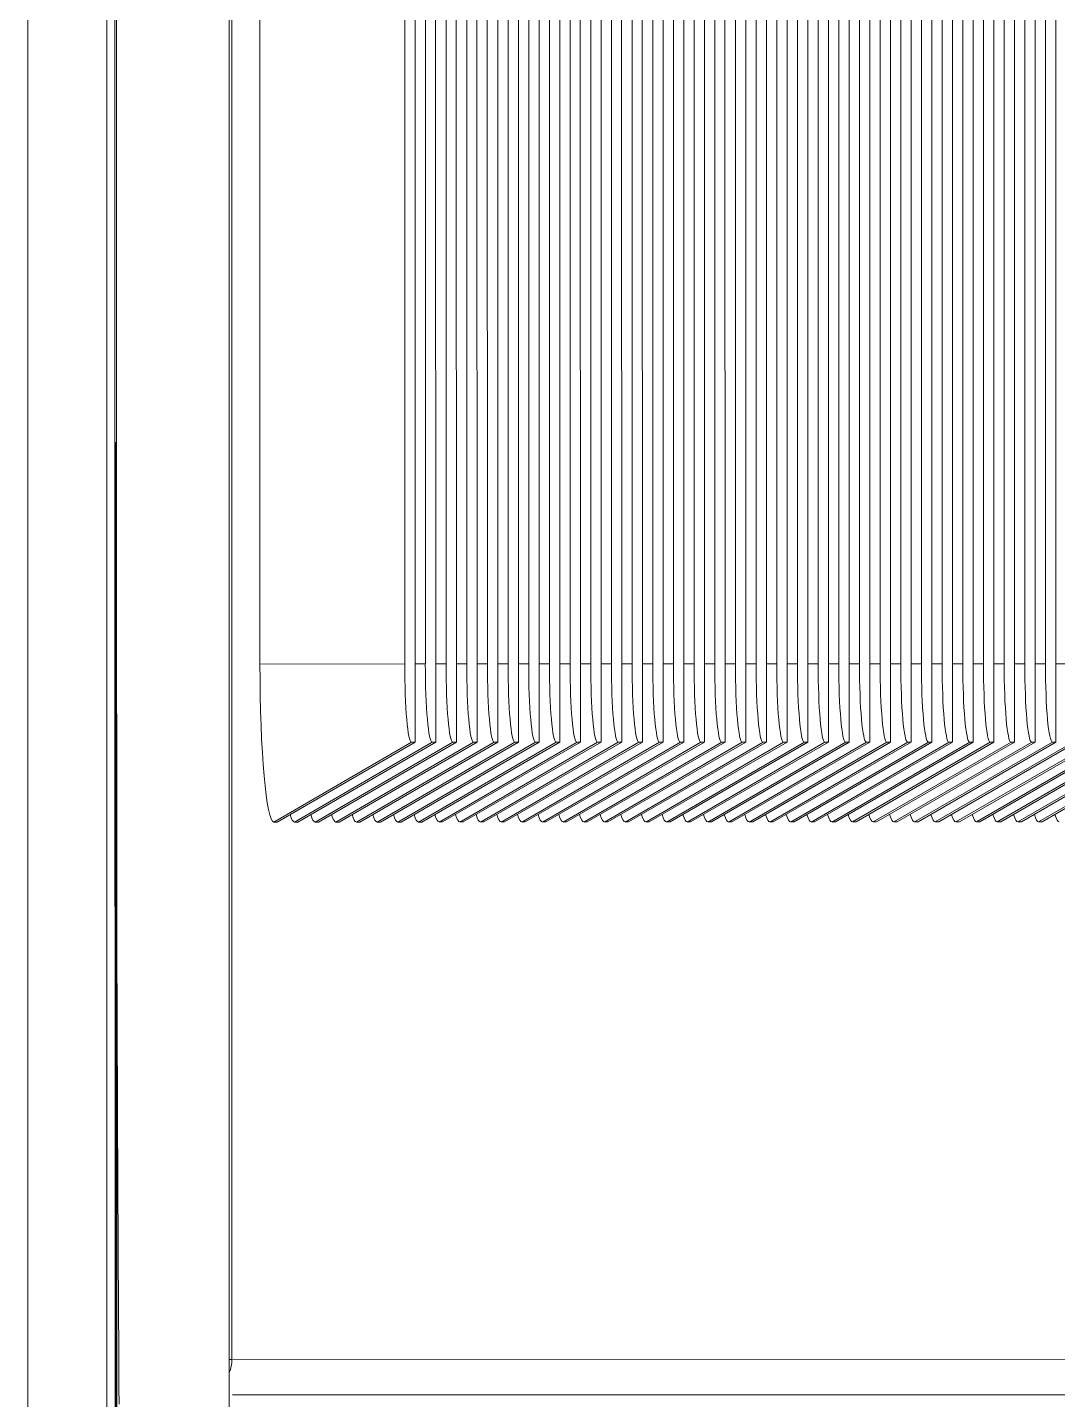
# Model space of a CAD drawing. Header units: millimetres. Extents: x -159872 to 386485, y -250577 to 158966.
# Drawn here: x 371085.5 to 371137.6, y 2952.4 to 3021.8 of the extents above; entities that cross this region are included whole.
import ezdxf

# ---------------------------------------------------------------- set-up
doc = ezdxf.new("R2010")
doc.units = ezdxf.units.MM
doc.layers.add('LDS-equipment-kitchen equipment', color=3, linetype='Continuous', lineweight=13)

# ---------------------------------------------------------------- blocks, each defined once
blk = doc.blocks.new('Group-335')
at = {"layer": 'LDS-equipment-kitchen equipment', "lineweight": 5}
for p, q in [((310422.211, 39403.683), (310422.183, 39704.559)), ((310422.211, 39403.683), (310422.183, 39704.559)), ((310416.519, 39406.523), (310416.492, 39701.719)), ((310416.519, 39406.523), (310416.492, 39701.719)), ((310412, 39701.463), (310412.027, 39406.775)), ((310412, 39701.463), (310412.027, 39406.775)), ((310416.016, 39406.775), (310415.989, 39701.463)), ((310416.016, 39406.775), (310415.989, 39701.463)), ((310422.341, 39411.919), (310422.315, 39696.32)), ((310422.341, 39411.919), (310422.315, 39696.32)), ((310431.604, 39540.08), (310431.613, 39443.161)), ((310431.604, 39540.08), (310431.613, 39443.161)), ((310432.647, 39540.08), (310432.656, 39443.161)), ((310432.647, 39540.08), (310432.656, 39443.161)), ((310433.691, 39540.08), (310433.7, 39443.161)), ((310433.691, 39540.08), (310433.7, 39443.161)), ((310434.739, 39540.08), (310434.748, 39443.161)), ((310434.739, 39540.08), (310434.748, 39443.161)), ((310435.786, 39540.08), (310435.795, 39443.161)), ((310435.786, 39540.08), (310435.795, 39443.161)), ((310436.833, 39540.081), (310436.842, 39443.161)), ((310436.833, 39540.081), (310436.842, 39443.161)), ((310437.877, 39540.081), (310437.886, 39443.161)), ((310437.877, 39540.081), (310437.886, 39443.161)), ((310438.924, 39540.081), (310438.933, 39443.161)), ((310438.924, 39540.081), (310438.933, 39443.161)), ((310439.968, 39540.081), (310439.977, 39443.161)), ((310439.968, 39540.081), (310439.977, 39443.161)), ((310441.016, 39540.081), (310441.025, 39443.162)), ((310441.016, 39540.081), (310441.025, 39443.162)), ((310442.059, 39540.081), (310442.068, 39443.162)), ((310442.059, 39540.081), (310442.068, 39443.162)), ((310443.103, 39540.081), (310443.112, 39443.162)), ((310443.103, 39540.081), (310443.112, 39443.162)), ((310444.154, 39540.081), (310444.163, 39443.162)), ((310444.154, 39540.081), (310444.163, 39443.162)), ((310445.198, 39540.081), (310445.207, 39443.162)), ((310445.198, 39540.081), (310445.207, 39443.162)), ((310446.245, 39540.081), (310446.254, 39443.162)), ((310446.245, 39540.081), (310446.254, 39443.162)), ((310447.286, 39540.081), (310447.294, 39443.162)), ((310447.286, 39540.081), (310447.294, 39443.162)), ((310448.337, 39540.082), (310448.345, 39443.162)), ((310448.337, 39540.082), (310448.345, 39443.162)), ((310449.38, 39540.082), (310449.389, 39443.162)), ((310449.38, 39540.082), (310449.389, 39443.162)), ((310450.428, 39540.082), (310450.437, 39443.162)), ((310450.428, 39540.082), (310450.437, 39443.162)), ((310451.475, 39540.082), (310451.484, 39443.162)), ((310451.475, 39540.082), (310451.484, 39443.162)), ((310452.519, 39540.082), (310452.528, 39443.163)), ((310452.519, 39540.082), (310452.528, 39443.163)), ((310453.563, 39540.082), (310453.572, 39443.163)), ((310453.563, 39540.082), (310453.572, 39443.163)), ((310454.61, 39540.082), (310454.619, 39443.163)), ((310454.61, 39540.082), (310454.619, 39443.163)), ((310455.657, 39540.082), (310455.666, 39443.163)), ((310455.657, 39540.082), (310455.666, 39443.163)), ((310456.705, 39540.082), (310456.714, 39443.163)), ((310456.705, 39540.082), (310456.714, 39443.163)), ((310457.749, 39540.082), (310457.758, 39443.163)), ((310457.749, 39540.082), (310457.758, 39443.163)), ((310458.796, 39540.083), (310458.805, 39443.163)), ((310458.796, 39540.083), (310458.805, 39443.163)), ((310459.84, 39540.083), (310459.849, 39443.163)), ((310459.84, 39540.083), (310459.849, 39443.163)), ((310460.887, 39540.083), (310460.896, 39443.163)), ((310460.887, 39540.083), (310460.896, 39443.163)), ((310461.928, 39540.083), (310461.936, 39443.163)), ((310461.928, 39540.083), (310461.936, 39443.163)), ((310462.975, 39540.083), (310462.984, 39443.164)), ((310462.975, 39540.083), (310462.984, 39443.164)), ((310464.026, 39540.083), (310464.035, 39443.164)), ((310464.026, 39540.083), (310464.035, 39443.164)), ((310423.764, 39447.121), (310423.756, 39536.121)), ((310423.764, 39447.121), (310423.756, 39536.121)), ((310431.089, 39447.122), (310431.08, 39536.121)), ((310431.089, 39447.122), (310431.08, 39536.121)), ((310432.136, 39447.122), (310432.128, 39536.121)), ((310432.136, 39447.122), (310432.128, 39536.121)), ((310433.183, 39447.122), (310433.175, 39536.122)), ((310433.183, 39447.122), (310433.175, 39536.122)), ((310434.23, 39447.122), (310434.222, 39536.122)), ((310434.23, 39447.122), (310434.222, 39536.122)), ((310435.271, 39447.122), (310435.262, 39536.122)), ((310435.271, 39447.122), (310435.262, 39536.122)), ((310436.322, 39447.122), (310436.313, 39536.122)), ((310436.322, 39447.122), (310436.313, 39536.122)), ((310437.366, 39447.123), (310437.357, 39536.122)), ((310437.366, 39447.123), (310437.357, 39536.122)), ((310438.413, 39447.123), (310438.405, 39536.122)), ((310438.413, 39447.123), (310438.405, 39536.122)), ((310439.46, 39447.123), (310439.452, 39536.122)), ((310439.46, 39447.123), (310439.452, 39536.122)), ((310440.504, 39447.123), (310440.496, 39536.122)), ((310440.504, 39447.123), (310440.496, 39536.122)), ((310441.548, 39447.123), (310441.54, 39536.122)), ((310441.548, 39447.123), (310441.54, 39536.122)), ((310442.595, 39447.123), (310442.587, 39536.122)), ((310442.595, 39447.123), (310442.587, 39536.122)), ((310443.643, 39447.123), (310443.634, 39536.122)), ((310443.643, 39447.123), (310443.634, 39536.122)), ((310444.683, 39447.123), (310444.675, 39536.123)), ((310444.683, 39447.123), (310444.675, 39536.123)), ((310445.734, 39447.123), (310445.726, 39536.123)), ((310445.734, 39447.123), (310445.726, 39536.123)), ((310446.781, 39447.123), (310446.773, 39536.123)), ((310446.781, 39447.123), (310446.773, 39536.123)), ((310447.825, 39447.123), (310447.817, 39536.123)), ((310447.825, 39447.123), (310447.817, 39536.123)), ((310448.872, 39447.124), (310448.864, 39536.123)), ((310448.872, 39447.124), (310448.864, 39536.123)), ((310449.913, 39447.124), (310449.904, 39536.123)), ((310449.913, 39447.124), (310449.904, 39536.123)), ((310450.96, 39447.124), (310450.952, 39536.123)), ((310450.96, 39447.124), (310450.952, 39536.123)), ((310452.011, 39447.124), (310452.002, 39536.123)), ((310452.011, 39447.124), (310452.002, 39536.123)), ((310453.054, 39447.124), (310453.046, 39536.123)), ((310453.054, 39447.124), (310453.046, 39536.123)), ((310454.102, 39447.124), (310454.094, 39536.123)), ((310454.102, 39447.124), (310454.094, 39536.123)), ((310455.146, 39447.124), (310455.138, 39536.124)), ((310455.146, 39447.124), (310455.138, 39536.124)), ((310456.19, 39447.124), (310456.181, 39536.124)), ((310456.19, 39447.124), (310456.181, 39536.124)), ((310457.237, 39447.124), (310457.229, 39536.124)), ((310457.237, 39447.124), (310457.229, 39536.124)), ((310458.284, 39447.124), (310458.276, 39536.124)), ((310458.284, 39447.124), (310458.276, 39536.124)), ((310459.331, 39447.125), (310459.323, 39536.124)), ((310459.331, 39447.125), (310459.323, 39536.124)), ((310460.375, 39447.125), (310460.367, 39536.124)), ((310460.375, 39447.125), (310460.367, 39536.124)), ((310461.423, 39447.125), (310461.415, 39536.124)), ((310461.423, 39447.125), (310461.415, 39536.124)), ((310462.467, 39447.125), (310462.458, 39536.124)), ((310462.467, 39447.125), (310462.458, 39536.124)), ((310463.514, 39447.125), (310463.506, 39536.124)), ((310463.514, 39447.125), (310463.506, 39536.124)), ((310431.089, 39447.122), (310423.765, 39447.121)), ((310431.089, 39447.122), (310423.765, 39447.121)), ((310432.136, 39447.122), (310431.614, 39447.122)), ((310432.136, 39447.122), (310431.614, 39447.122)), ((310433.183, 39447.122), (310432.657, 39447.122)), ((310433.183, 39447.122), (310432.657, 39447.122)), ((310434.23, 39447.122), (310433.705, 39447.122)), ((310434.23, 39447.122), (310433.705, 39447.122)), ((310435.271, 39447.122), (310434.749, 39447.122)), ((310435.271, 39447.122), (310434.749, 39447.122)), ((310436.322, 39447.122), (310435.796, 39447.122)), ((310436.322, 39447.122), (310435.796, 39447.122)), ((310437.366, 39447.123), (310436.843, 39447.122)), ((310437.366, 39447.123), (310436.843, 39447.122)), ((310438.413, 39447.123), (310437.887, 39447.123)), ((310438.413, 39447.123), (310437.887, 39447.123)), ((310439.46, 39447.123), (310438.934, 39447.123)), ((310439.46, 39447.123), (310438.934, 39447.123)), ((310440.504, 39447.123), (310439.978, 39447.123)), ((310440.504, 39447.123), (310439.978, 39447.123)), ((310441.548, 39447.123), (310441.026, 39447.123)), ((310441.548, 39447.123), (310441.026, 39447.123)), ((310442.595, 39447.123), (310442.069, 39447.123)), ((310442.595, 39447.123), (310442.069, 39447.123)), ((310443.643, 39447.123), (310443.117, 39447.123)), ((310443.643, 39447.123), (310443.117, 39447.123)), ((310444.683, 39447.123), (310444.164, 39447.123)), ((310444.683, 39447.123), (310444.164, 39447.123)), ((310445.734, 39447.123), (310445.208, 39447.123)), ((310445.734, 39447.123), (310445.208, 39447.123)), ((310446.781, 39447.123), (310446.255, 39447.123)), ((310446.781, 39447.123), (310446.255, 39447.123)), ((310447.825, 39447.123), (310447.299, 39447.123)), ((310447.825, 39447.123), (310447.299, 39447.123)), ((310448.872, 39447.124), (310448.346, 39447.124)), ((310448.872, 39447.124), (310448.346, 39447.124)), ((310449.913, 39447.124), (310449.394, 39447.124)), ((310449.913, 39447.124), (310449.394, 39447.124)), ((310450.96, 39447.124), (310450.438, 39447.124)), ((310450.96, 39447.124), (310450.438, 39447.124)), ((310452.011, 39447.124), (310451.485, 39447.124)), ((310452.011, 39447.124), (310451.485, 39447.124)), ((310453.054, 39447.124), (310452.529, 39447.124)), ((310453.054, 39447.124), (310452.529, 39447.124)), ((310454.102, 39447.124), (310453.576, 39447.124)), ((310454.102, 39447.124), (310453.576, 39447.124)), ((310455.146, 39447.124), (310454.62, 39447.124)), ((310455.146, 39447.124), (310454.62, 39447.124)), ((310456.19, 39447.124), (310455.667, 39447.124)), ((310456.19, 39447.124), (310455.667, 39447.124)), ((310457.237, 39447.124), (310456.715, 39447.124)), ((310457.237, 39447.124), (310456.715, 39447.124)), ((310458.284, 39447.124), (310457.759, 39447.124)), ((310458.284, 39447.124), (310457.759, 39447.124)), ((310459.331, 39447.125), (310458.806, 39447.124)), ((310459.331, 39447.125), (310458.806, 39447.124)), ((310460.375, 39447.125), (310459.849, 39447.125)), ((310460.375, 39447.125), (310459.849, 39447.125)), ((310461.423, 39447.125), (310460.897, 39447.125)), ((310461.423, 39447.125), (310460.897, 39447.125)), ((310462.467, 39447.125), (310461.941, 39447.125)), ((310462.467, 39447.125), (310461.941, 39447.125)), ((310463.514, 39447.125), (310462.988, 39447.125)), ((310463.514, 39447.125), (310462.988, 39447.125)), ((310464.558, 39447.125), (310464.036, 39447.125)), ((310464.558, 39447.125), (310464.036, 39447.125)), ((310431.437, 39443.163), (310424.459, 39439.12)), ((310431.437, 39443.163), (310424.459, 39439.12)), ((310424.637, 39439.122), (310431.614, 39443.165)), ((310424.637, 39439.122), (310431.614, 39443.165)), ((310432.484, 39443.164), (310425.503, 39439.12)), ((310432.484, 39443.164), (310425.503, 39439.12)), ((310425.68, 39439.122), (310432.658, 39443.165)), ((310425.68, 39439.122), (310432.658, 39443.165)), ((310433.528, 39443.164), (310426.55, 39439.12)), ((310433.528, 39443.164), (310426.55, 39439.12)), ((310426.731, 39439.122), (310433.705, 39443.165)), ((310426.731, 39439.122), (310433.705, 39443.165)), ((310434.576, 39443.164), (310427.598, 39439.12)), ((310434.576, 39443.164), (310427.598, 39439.12)), ((310427.775, 39439.122), (310434.749, 39443.166)), ((310427.775, 39439.122), (310434.749, 39443.166)), ((310435.616, 39443.164), (310428.641, 39439.12)), ((310435.616, 39443.164), (310428.641, 39439.12)), ((310428.822, 39439.122), (310435.796, 39443.166)), ((310428.822, 39439.122), (310435.796, 39443.166)), ((310436.666, 39443.164), (310429.689, 39439.12)), ((310436.666, 39443.164), (310429.689, 39439.12)), ((310429.863, 39439.122), (310436.844, 39443.166)), ((310429.863, 39439.122), (310436.844, 39443.166)), ((310437.71, 39443.164), (310430.732, 39439.12)), ((310437.71, 39443.164), (310430.732, 39439.12)), ((310430.914, 39439.122), (310437.888, 39443.166)), ((310430.914, 39439.122), (310437.888, 39443.166)), ((310431.613, 39443.163), (310431.433, 39443.163)), ((310431.613, 39443.163), (310431.433, 39443.163)), ((310438.758, 39443.164), (310431.78, 39439.12)), ((310438.758, 39443.164), (310431.78, 39439.12)), ((310431.961, 39439.122), (310438.935, 39443.166)), ((310431.961, 39439.122), (310438.935, 39443.166)), ((310432.656, 39443.164), (310432.48, 39443.164)), ((310432.656, 39443.164), (310432.48, 39443.164)), ((310439.805, 39443.164), (310432.827, 39439.121)), ((310439.805, 39443.164), (310432.827, 39439.121)), ((310433.005, 39439.123), (310439.979, 39443.166)), ((310433.005, 39439.123), (310439.979, 39443.166)), ((310433.7, 39443.164), (310433.524, 39443.164)), ((310433.7, 39443.164), (310433.524, 39443.164)), ((310440.849, 39443.164), (310433.871, 39439.121)), ((310440.849, 39443.164), (310433.871, 39439.121)), ((310434.052, 39439.123), (310441.026, 39443.166)), ((310434.052, 39439.123), (310441.026, 39443.166)), ((310434.748, 39443.164), (310434.571, 39443.164)), ((310434.748, 39443.164), (310434.571, 39443.164)), ((310441.893, 39443.164), (310434.918, 39439.121)), ((310441.893, 39443.164), (310434.918, 39439.121)), ((310435.096, 39439.123), (310442.07, 39443.166)), ((310435.096, 39439.123), (310442.07, 39443.166)), ((310435.795, 39443.164), (310435.615, 39443.164)), ((310435.795, 39443.164), (310435.615, 39443.164)), ((310442.94, 39443.164), (310435.963, 39439.121)), ((310442.94, 39443.164), (310435.963, 39439.121)), ((310436.14, 39439.123), (310443.117, 39443.166)), ((310436.14, 39439.123), (310443.117, 39443.166)), ((310436.842, 39443.164), (310436.662, 39443.164)), ((310436.842, 39443.164), (310436.662, 39443.164)), ((310443.987, 39443.165), (310437.009, 39439.121)), ((310443.987, 39443.165), (310437.009, 39439.121)), ((310437.187, 39439.123), (310444.165, 39443.166)), ((310437.187, 39439.123), (310444.165, 39443.166)), ((310437.886, 39443.164), (310437.709, 39443.164)), ((310437.886, 39443.164), (310437.709, 39443.164)), ((310445.035, 39443.165), (310438.054, 39439.121)), ((310445.035, 39443.165), (310438.054, 39439.121)), ((310438.234, 39439.123), (310445.208, 39443.167)), ((310438.234, 39439.123), (310445.208, 39443.167)), ((310438.933, 39443.164), (310438.753, 39443.164)), ((310438.933, 39443.164), (310438.753, 39443.164)), ((310446.075, 39443.165), (310439.101, 39439.121)), ((310446.075, 39443.165), (310439.101, 39439.121)), ((310439.282, 39439.123), (310446.256, 39443.167)), ((310439.282, 39439.123), (310446.256, 39443.167)), ((310439.977, 39443.164), (310439.801, 39443.164)), ((310439.977, 39443.164), (310439.801, 39443.164)), ((310447.126, 39443.165), (310440.148, 39439.121)), ((310447.126, 39443.165), (310440.148, 39439.121)), ((310440.325, 39439.123), (310447.299, 39443.167)), ((310440.325, 39439.123), (310447.299, 39443.167)), ((310441.025, 39443.164), (310440.845, 39443.164)), ((310441.025, 39443.164), (310440.845, 39443.164)), ((310448.17, 39443.165), (310441.192, 39439.121)), ((310448.17, 39443.165), (310441.192, 39439.121)), ((310441.373, 39439.123), (310448.347, 39443.167)), ((310441.373, 39439.123), (310448.347, 39443.167)), ((310442.068, 39443.164), (310441.892, 39443.164)), ((310442.068, 39443.164), (310441.892, 39443.164)), ((310449.217, 39443.165), (310442.24, 39439.121)), ((310449.217, 39443.165), (310442.24, 39439.121)), ((310442.417, 39439.123), (310449.394, 39443.167)), ((310442.417, 39439.123), (310449.394, 39443.167)), ((310443.112, 39443.164), (310442.936, 39443.164)), ((310443.112, 39443.164), (310442.936, 39443.164)), ((310450.261, 39443.165), (310443.283, 39439.122)), ((310450.261, 39443.165), (310443.283, 39439.122)), ((310443.464, 39439.124), (310450.438, 39443.167)), ((310443.464, 39439.124), (310450.438, 39443.167)), ((310444.163, 39443.165), (310443.983, 39443.165)), ((310444.163, 39443.165), (310443.983, 39443.165)), ((310451.308, 39443.165), (310444.331, 39439.122)), ((310451.308, 39443.165), (310444.331, 39439.122)), ((310444.511, 39439.124), (310451.485, 39443.167)), ((310444.511, 39439.124), (310451.485, 39443.167)), ((310445.207, 39443.165), (310445.03, 39443.165)), ((310445.207, 39443.165), (310445.03, 39443.165)), ((310452.352, 39443.165), (310445.378, 39439.122)), ((310452.352, 39443.165), (310445.378, 39439.122)), ((310445.552, 39439.124), (310452.529, 39443.167)), ((310445.552, 39439.124), (310452.529, 39443.167)), ((310446.254, 39443.165), (310446.074, 39443.165)), ((310446.254, 39443.165), (310446.074, 39443.165)), ((310453.399, 39443.165), (310446.422, 39439.122)), ((310453.399, 39443.165), (310446.422, 39439.122)), ((310446.602, 39439.124), (310453.576, 39443.167)), ((310446.602, 39439.124), (310453.576, 39443.167)), ((310447.294, 39443.165), (310447.122, 39443.165)), ((310447.294, 39443.165), (310447.122, 39443.165)), ((310454.447, 39443.166), (310447.469, 39439.122)), ((310454.447, 39443.166), (310447.469, 39439.122)), ((310447.646, 39439.124), (310454.62, 39443.167)), ((310447.646, 39439.124), (310454.62, 39443.167)), ((310448.345, 39443.165), (310448.165, 39443.165)), ((310448.345, 39443.165), (310448.165, 39443.165)), ((310455.487, 39443.166), (310448.513, 39439.122)), ((310455.487, 39443.166), (310448.513, 39439.122)), ((310448.694, 39439.124), (310455.668, 39443.167)), ((310448.694, 39439.124), (310455.668, 39443.167)), ((310449.389, 39443.165), (310449.213, 39443.165)), ((310449.389, 39443.165), (310449.213, 39443.165)), ((310456.538, 39443.166), (310449.56, 39439.122)), ((310456.538, 39443.166), (310449.56, 39439.122)), ((310449.738, 39439.124), (310456.715, 39443.168)), ((310449.738, 39439.124), (310456.715, 39443.168)), ((310450.437, 39443.165), (310450.257, 39443.165)), ((310450.437, 39443.165), (310450.257, 39443.165)), ((310457.585, 39443.166), (310450.604, 39439.122)), ((310457.585, 39443.166), (310450.604, 39439.122)), ((310450.785, 39439.124), (310457.759, 39443.168)), ((310450.785, 39439.124), (310457.759, 39443.168)), ((310451.484, 39443.165), (310451.304, 39443.165)), ((310451.484, 39443.165), (310451.304, 39443.165)), ((310458.629, 39443.166), (310451.651, 39439.122)), ((310458.629, 39443.166), (310451.651, 39439.122)), ((310451.829, 39439.124), (310458.806, 39443.168)), ((310451.829, 39439.124), (310458.806, 39443.168)), ((310452.528, 39443.165), (310452.351, 39443.165)), ((310452.528, 39443.165), (310452.351, 39443.165)), ((310459.676, 39443.166), (310452.699, 39439.122)), ((310459.676, 39443.166), (310452.699, 39439.122)), ((310452.876, 39439.124), (310459.85, 39443.168)), ((310452.876, 39439.124), (310459.85, 39443.168)), ((310453.572, 39443.165), (310453.395, 39443.165)), ((310453.572, 39443.165), (310453.395, 39443.165)), ((310460.717, 39443.166), (310453.743, 39439.123)), ((310460.717, 39443.166), (310453.743, 39439.123)), ((310453.923, 39439.124), (310460.897, 39443.168)), ((310453.923, 39439.124), (310460.897, 39443.168)), ((310454.619, 39443.166), (310454.442, 39443.166)), ((310454.619, 39443.166), (310454.442, 39443.166)), ((310461.764, 39443.166), (310454.79, 39439.123)), ((310461.764, 39443.166), (310454.79, 39439.123)), ((310454.967, 39439.125), (310461.941, 39443.168)), ((310454.967, 39439.125), (310461.941, 39443.168)), ((310455.666, 39443.166), (310455.486, 39443.166)), ((310455.666, 39443.166), (310455.486, 39443.166)), ((310462.812, 39443.166), (310455.834, 39439.123)), ((310462.812, 39443.166), (310455.834, 39439.123)), ((310456.011, 39439.125), (310462.989, 39443.168)), ((310456.011, 39439.125), (310462.989, 39443.168)), ((310456.714, 39443.166), (310456.534, 39443.166)), ((310456.714, 39443.166), (310456.534, 39443.166)), ((310463.859, 39443.166), (310456.881, 39439.123)), ((310463.859, 39443.166), (310456.881, 39439.123)), ((310457.062, 39439.125), (310464.036, 39443.168)), ((310457.062, 39439.125), (310464.036, 39443.168)), ((310457.758, 39443.166), (310457.581, 39443.166)), ((310457.758, 39443.166), (310457.581, 39443.166)), ((310464.906, 39443.167), (310457.928, 39439.123)), ((310464.906, 39443.167), (310457.928, 39439.123)), ((310458.106, 39439.125), (310465.08, 39443.168)), ((310458.106, 39439.125), (310465.08, 39443.168)), ((310458.805, 39443.166), (310458.625, 39443.166)), ((310458.805, 39443.166), (310458.625, 39443.166)), ((310465.95, 39443.167), (310458.972, 39439.123)), ((310465.95, 39443.167), (310458.972, 39439.123)), ((310459.153, 39439.125), (310466.127, 39443.168)), ((310459.153, 39439.125), (310466.127, 39443.168)), ((310459.849, 39443.166), (310459.676, 39443.166)), ((310459.849, 39443.166), (310459.676, 39443.166)), ((310466.994, 39443.167), (310460.02, 39439.123)), ((310466.994, 39443.167), (310460.02, 39439.123)), ((310460.194, 39439.125), (310467.171, 39443.169)), ((310460.194, 39439.125), (310467.171, 39443.169)), ((310460.896, 39443.166), (310460.716, 39443.166)), ((310460.896, 39443.166), (310460.716, 39443.166)), ((310468.041, 39443.167), (310461.064, 39439.123)), ((310468.041, 39443.167), (310461.064, 39439.123)), ((310461.244, 39439.125), (310468.218, 39443.169)), ((310461.244, 39439.125), (310468.218, 39443.169)), ((310461.936, 39443.166), (310461.764, 39443.166)), ((310461.936, 39443.166), (310461.764, 39443.166)), ((310469.089, 39443.167), (310462.111, 39439.123)), ((310469.089, 39443.167), (310462.111, 39439.123)), ((310462.288, 39439.125), (310469.266, 39443.169)), ((310462.288, 39439.125), (310469.266, 39443.169)), ((310462.984, 39443.166), (310462.807, 39443.166)), ((310462.984, 39443.166), (310462.807, 39443.166)), ((310470.136, 39443.167), (310463.154, 39439.123)), ((310470.136, 39443.167), (310463.154, 39439.123)), ((310463.336, 39439.125), (310470.31, 39443.169)), ((310463.336, 39439.125), (310470.31, 39443.169)), ((310464.035, 39443.166), (310463.855, 39443.166)), ((310464.035, 39443.166), (310463.855, 39443.166)), ((310424.637, 39439.122), (310424.46, 39439.122)), ((310424.637, 39439.122), (310424.46, 39439.122)), ((310425.68, 39439.122), (310425.504, 39439.122)), ((310425.68, 39439.122), (310425.504, 39439.122)), ((310426.731, 39439.122), (310426.551, 39439.122)), ((310426.731, 39439.122), (310426.551, 39439.122)), ((310427.775, 39439.122), (310427.602, 39439.122)), ((310427.775, 39439.122), (310427.602, 39439.122)), ((310428.822, 39439.122), (310428.642, 39439.122)), ((310428.822, 39439.122), (310428.642, 39439.122)), ((310429.863, 39439.122), (310429.69, 39439.122)), ((310429.863, 39439.122), (310429.69, 39439.122)), ((310430.914, 39439.122), (310430.734, 39439.122)), ((310430.914, 39439.122), (310430.734, 39439.122)), ((310431.961, 39439.122), (310431.781, 39439.122)), ((310431.961, 39439.122), (310431.781, 39439.122)), ((310433.005, 39439.123), (310432.828, 39439.123)), ((310433.005, 39439.123), (310432.828, 39439.123)), ((310434.052, 39439.123), (310433.872, 39439.123)), ((310434.052, 39439.123), (310433.872, 39439.123)), ((310435.096, 39439.123), (310434.919, 39439.123)), ((310435.096, 39439.123), (310434.919, 39439.123)), ((310436.14, 39439.123), (310435.963, 39439.123)), ((310436.14, 39439.123), (310435.963, 39439.123)), ((310437.187, 39439.123), (310437.011, 39439.123)), ((310437.187, 39439.123), (310437.011, 39439.123)), ((310438.234, 39439.123), (310438.054, 39439.123)), ((310438.234, 39439.123), (310438.054, 39439.123)), ((310439.282, 39439.123), (310439.102, 39439.123)), ((310439.282, 39439.123), (310439.102, 39439.123)), ((310440.325, 39439.123), (310440.149, 39439.123)), ((310440.325, 39439.123), (310440.149, 39439.123)), ((310441.373, 39439.123), (310441.193, 39439.123)), ((310441.373, 39439.123), (310441.193, 39439.123)), ((310442.417, 39439.123), (310442.244, 39439.123)), ((310442.417, 39439.123), (310442.244, 39439.123)), ((310443.464, 39439.124), (310443.284, 39439.123)), ((310443.464, 39439.124), (310443.284, 39439.123)), ((310444.511, 39439.124), (310444.331, 39439.124)), ((310444.511, 39439.124), (310444.331, 39439.124)), ((310445.552, 39439.124), (310445.379, 39439.124)), ((310445.552, 39439.124), (310445.379, 39439.124)), ((310446.602, 39439.124), (310446.422, 39439.124)), ((310446.602, 39439.124), (310446.422, 39439.124)), ((310447.646, 39439.124), (310447.47, 39439.124)), ((310447.646, 39439.124), (310447.47, 39439.124)), ((310448.694, 39439.124), (310448.514, 39439.124)), ((310448.694, 39439.124), (310448.514, 39439.124)), ((310449.738, 39439.124), (310449.561, 39439.124)), ((310449.738, 39439.124), (310449.561, 39439.124)), ((310450.785, 39439.124), (310450.605, 39439.124)), ((310450.785, 39439.124), (310450.605, 39439.124)), ((310451.829, 39439.124), (310451.652, 39439.124)), ((310451.829, 39439.124), (310451.652, 39439.124)), ((310452.876, 39439.124), (310452.7, 39439.124)), ((310452.876, 39439.124), (310452.7, 39439.124)), ((310453.923, 39439.124), (310453.743, 39439.124)), ((310453.923, 39439.124), (310453.743, 39439.124)), ((310454.967, 39439.125), (310454.791, 39439.125)), ((310454.967, 39439.125), (310454.791, 39439.125)), ((310456.011, 39439.125), (310455.834, 39439.125)), ((310456.011, 39439.125), (310455.834, 39439.125)), ((310457.062, 39439.125), (310456.882, 39439.125)), ((310457.062, 39439.125), (310456.882, 39439.125)), ((310458.106, 39439.125), (310457.929, 39439.125)), ((310458.106, 39439.125), (310457.929, 39439.125)), ((310459.153, 39439.125), (310458.973, 39439.125)), ((310459.153, 39439.125), (310458.973, 39439.125)), ((310460.194, 39439.125), (310460.021, 39439.125)), ((310460.194, 39439.125), (310460.021, 39439.125)), ((310461.244, 39439.125), (310461.064, 39439.125)), ((310461.244, 39439.125), (310461.064, 39439.125)), ((310462.288, 39439.125), (310462.111, 39439.125)), ((310462.288, 39439.125), (310462.111, 39439.125)), ((310463.336, 39439.125), (310463.156, 39439.125)), ((310463.336, 39439.125), (310463.156, 39439.125)), ((310422.341, 39411.919), (310422.21, 39411.919)), ((310422.341, 39411.919), (310422.21, 39411.919)), ((310488.222, 39411.925), (310422.397, 39411.919)), ((310488.222, 39411.925), (310422.397, 39411.919)), ((310422.369, 39410.121), (310486.427, 39410.126)), ((310422.369, 39410.121), (310486.427, 39410.126))]:
    blk.add_line(p, q, dxfattribs=at)
at = {"layer": 'LDS-equipment-kitchen equipment', "lineweight": 5, "transparency": 33554687}
for points in [[(310416.448, 39355.304), (310416.418, 39492.606), (310416.402, 39504.911), (310416.391, 39517.212)], [(310416.448, 39355.304), (310416.418, 39492.606), (310416.402, 39504.911), (310416.391, 39517.212)], [(310416.448, 39355.304), (310416.459, 39347.984), (310416.467, 39340.664), (310416.463, 39458.344)], [(310416.448, 39355.304), (310416.459, 39347.984), (310416.467, 39340.664), (310416.463, 39458.344)], [(310416.51, 39436.406), (310416.481, 39443.716), (310416.466, 39451.029), (310416.458, 39458.346)], [(310416.51, 39436.406), (310416.481, 39443.716), (310416.466, 39451.029), (310416.458, 39458.346)], [(310424.464, 39439.122), (310424.08, 39439.122), (310423.765, 39442.702), (310423.765, 39447.123)], [(310424.464, 39439.122), (310424.08, 39439.122), (310423.765, 39442.702), (310423.765, 39447.123)], [(310431.437, 39443.163), (310431.243, 39443.163), (310431.087, 39444.934), (310431.087, 39447.122)], [(310431.437, 39443.163), (310431.243, 39443.163), (310431.087, 39444.934), (310431.087, 39447.122)], [(310432.484, 39443.164), (310432.286, 39443.163), (310432.131, 39444.934), (310432.131, 39447.122)], [(310432.484, 39443.164), (310432.286, 39443.163), (310432.131, 39444.934), (310432.131, 39447.122)], [(310433.528, 39443.164), (310433.334, 39443.164), (310433.178, 39444.934), (310433.178, 39447.122)], [(310433.528, 39443.164), (310433.334, 39443.164), (310433.178, 39444.934), (310433.178, 39447.122)], [(310434.576, 39443.164), (310434.378, 39443.164), (310434.226, 39444.935), (310434.226, 39447.122)], [(310434.576, 39443.164), (310434.378, 39443.164), (310434.226, 39444.935), (310434.226, 39447.122)], [(310435.616, 39443.164), (310435.425, 39443.164), (310435.27, 39444.935), (310435.27, 39447.122)], [(310435.616, 39443.164), (310435.425, 39443.164), (310435.27, 39444.935), (310435.27, 39447.122)], [(310436.666, 39443.164), (310436.472, 39443.164), (310436.317, 39444.935), (310436.316, 39447.122)], [(310436.666, 39443.164), (310436.472, 39443.164), (310436.317, 39444.935), (310436.316, 39447.122)], [(310437.71, 39443.164), (310437.516, 39443.164), (310437.361, 39444.935), (310437.36, 39447.122)], [(310437.71, 39443.164), (310437.516, 39443.164), (310437.361, 39444.935), (310437.36, 39447.122)], [(310438.758, 39443.164), (310438.563, 39443.164), (310438.408, 39444.935), (310438.408, 39447.122)], [(310438.758, 39443.164), (310438.563, 39443.164), (310438.408, 39444.935), (310438.408, 39447.122)], [(310439.805, 39443.164), (310439.607, 39443.164), (310439.455, 39444.935), (310439.455, 39447.122)], [(310439.805, 39443.164), (310439.607, 39443.164), (310439.455, 39444.935), (310439.455, 39447.122)], [(310440.849, 39443.164), (310440.655, 39443.164), (310440.499, 39444.935), (310440.499, 39447.122)], [(310440.849, 39443.164), (310440.655, 39443.164), (310440.499, 39444.935), (310440.499, 39447.122)], [(310441.893, 39443.164), (310441.702, 39443.164), (310441.547, 39444.935), (310441.547, 39447.122)], [(310441.893, 39443.164), (310441.702, 39443.164), (310441.547, 39444.935), (310441.547, 39447.122)], [(310442.94, 39443.164), (310442.746, 39443.164), (310442.591, 39444.935), (310442.59, 39447.123)], [(310442.94, 39443.164), (310442.746, 39443.164), (310442.591, 39444.935), (310442.59, 39447.123)], [(310443.987, 39443.165), (310443.793, 39443.165), (310443.638, 39444.935), (310443.637, 39447.123)], [(310443.987, 39443.165), (310443.793, 39443.165), (310443.638, 39444.935), (310443.637, 39447.123)], [(310445.035, 39443.165), (310444.837, 39443.165), (310444.682, 39444.936), (310444.681, 39447.123)], [(310445.035, 39443.165), (310444.837, 39443.165), (310444.682, 39444.936), (310444.681, 39447.123)], [(310446.075, 39443.165), (310445.884, 39443.165), (310445.729, 39444.936), (310445.729, 39447.123)], [(310446.075, 39443.165), (310445.884, 39443.165), (310445.729, 39444.936), (310445.729, 39447.123)], [(310447.126, 39443.165), (310446.928, 39443.165), (310446.776, 39444.936), (310446.776, 39447.123)], [(310447.126, 39443.165), (310446.928, 39443.165), (310446.776, 39444.936), (310446.776, 39447.123)], [(310448.17, 39443.165), (310447.976, 39443.165), (310447.82, 39444.936), (310447.82, 39447.123)], [(310448.17, 39443.165), (310447.976, 39443.165), (310447.82, 39444.936), (310447.82, 39447.123)], [(310449.217, 39443.165), (310449.023, 39443.165), (310448.868, 39444.936), (310448.867, 39447.123)], [(310449.217, 39443.165), (310449.023, 39443.165), (310448.868, 39444.936), (310448.867, 39447.123)], [(310450.261, 39443.165), (310450.067, 39443.165), (310449.912, 39444.936), (310449.911, 39447.123)], [(310450.261, 39443.165), (310450.067, 39443.165), (310449.912, 39444.936), (310449.911, 39447.123)], [(310451.308, 39443.165), (310451.114, 39443.165), (310450.959, 39444.936), (310450.958, 39447.123)], [(310451.308, 39443.165), (310451.114, 39443.165), (310450.959, 39444.936), (310450.958, 39447.123)], [(310452.352, 39443.165), (310452.158, 39443.165), (310452.006, 39444.936), (310452.006, 39447.123)], [(310452.352, 39443.165), (310452.158, 39443.165), (310452.006, 39444.936), (310452.006, 39447.123)], [(310453.399, 39443.165), (310453.205, 39443.165), (310453.05, 39444.936), (310453.05, 39447.124)], [(310453.399, 39443.165), (310453.205, 39443.165), (310453.05, 39444.936), (310453.05, 39447.124)], [(310454.447, 39443.166), (310454.253, 39443.166), (310454.097, 39444.936), (310454.097, 39447.124)], [(310454.447, 39443.166), (310454.253, 39443.166), (310454.097, 39444.936), (310454.097, 39447.124)], [(310455.487, 39443.166), (310455.297, 39443.166), (310455.141, 39444.937), (310455.141, 39447.124)], [(310455.487, 39443.166), (310455.297, 39443.166), (310455.141, 39444.937), (310455.141, 39447.124)], [(310456.538, 39443.166), (310456.344, 39443.166), (310456.189, 39444.937), (310456.188, 39447.124)], [(310456.538, 39443.166), (310456.344, 39443.166), (310456.189, 39444.937), (310456.188, 39447.124)], [(310457.585, 39443.166), (310457.388, 39443.166), (310457.232, 39444.937), (310457.232, 39447.124)], [(310457.585, 39443.166), (310457.388, 39443.166), (310457.232, 39444.937), (310457.232, 39447.124)], [(310458.629, 39443.166), (310458.435, 39443.166), (310458.28, 39444.937), (310458.279, 39447.124)], [(310458.629, 39443.166), (310458.435, 39443.166), (310458.28, 39444.937), (310458.279, 39447.124)], [(310459.676, 39443.166), (310459.479, 39443.166), (310459.327, 39444.937), (310459.327, 39447.124)], [(310459.676, 39443.166), (310459.479, 39443.166), (310459.327, 39444.937), (310459.327, 39447.124)], [(310460.717, 39443.166), (310460.526, 39443.166), (310460.371, 39444.937), (310460.371, 39447.124)], [(310460.717, 39443.166), (310460.526, 39443.166), (310460.371, 39444.937), (310460.371, 39447.124)], [(310461.764, 39443.166), (310461.574, 39443.166), (310461.418, 39444.937), (310461.418, 39447.124)], [(310461.764, 39443.166), (310461.574, 39443.166), (310461.418, 39444.937), (310461.418, 39447.124)], [(310462.812, 39443.166), (310462.617, 39443.166), (310462.462, 39444.937), (310462.462, 39447.124)], [(310462.812, 39443.166), (310462.617, 39443.166), (310462.462, 39444.937), (310462.462, 39447.124)], [(310463.859, 39443.166), (310463.664, 39443.166), (310463.509, 39444.937), (310463.509, 39447.124)], [(310463.859, 39443.166), (310463.664, 39443.166), (310463.509, 39444.937), (310463.509, 39447.124)], [(310425.508, 39439.122), (310425.434, 39439.122), (310425.367, 39439.249), (310425.293, 39439.503)], [(310425.508, 39439.122), (310425.434, 39439.122), (310425.367, 39439.249), (310425.293, 39439.503)], [(310426.555, 39439.122), (310426.481, 39439.122), (310426.411, 39439.249), (310426.337, 39439.503)], [(310426.555, 39439.122), (310426.481, 39439.122), (310426.411, 39439.249), (310426.337, 39439.503)], [(310427.603, 39439.122), (310427.528, 39439.122), (310427.458, 39439.249), (310427.384, 39439.503)], [(310427.603, 39439.122), (310427.528, 39439.122), (310427.458, 39439.249), (310427.384, 39439.503)], [(310428.643, 39439.122), (310428.569, 39439.122), (310428.499, 39439.249), (310428.428, 39439.503)], [(310428.643, 39439.122), (310428.569, 39439.122), (310428.499, 39439.249), (310428.428, 39439.503)], [(310429.691, 39439.122), (310429.616, 39439.122), (310429.546, 39439.249), (310429.475, 39439.503)], [(310429.691, 39439.122), (310429.616, 39439.122), (310429.546, 39439.249), (310429.475, 39439.503)], [(310430.738, 39439.122), (310430.664, 39439.122), (310430.593, 39439.249), (310430.522, 39439.503)], [(310430.738, 39439.122), (310430.664, 39439.122), (310430.593, 39439.249), (310430.522, 39439.503)], [(310431.785, 39439.122), (310431.711, 39439.122), (310431.64, 39439.249), (310431.566, 39439.503)], [(310431.785, 39439.122), (310431.711, 39439.122), (310431.64, 39439.249), (310431.566, 39439.503)], [(310432.832, 39439.123), (310432.758, 39439.123), (310432.688, 39439.249), (310432.614, 39439.503)], [(310432.832, 39439.123), (310432.758, 39439.123), (310432.688, 39439.249), (310432.614, 39439.503)], [(310433.876, 39439.123), (310433.802, 39439.123), (310433.732, 39439.25), (310433.658, 39439.504)], [(310433.876, 39439.123), (310433.802, 39439.123), (310433.732, 39439.25), (310433.658, 39439.504)], [(310434.92, 39439.123), (310434.846, 39439.123), (310434.776, 39439.25), (310434.705, 39439.504)], [(310434.92, 39439.123), (310434.846, 39439.123), (310434.776, 39439.25), (310434.705, 39439.504)], [(310435.968, 39439.123), (310435.893, 39439.123), (310435.823, 39439.25), (310435.752, 39439.504)], [(310435.968, 39439.123), (310435.893, 39439.123), (310435.823, 39439.25), (310435.752, 39439.504)], [(310437.015, 39439.123), (310436.941, 39439.123), (310436.87, 39439.25), (310436.796, 39439.504)], [(310437.015, 39439.123), (310436.941, 39439.123), (310436.87, 39439.25), (310436.796, 39439.504)], [(310438.055, 39439.123), (310437.981, 39439.123), (310437.918, 39439.25), (310437.843, 39439.504)], [(310438.055, 39439.123), (310437.981, 39439.123), (310437.918, 39439.25), (310437.843, 39439.504)], [(310439.106, 39439.123), (310439.032, 39439.123), (310438.961, 39439.25), (310438.887, 39439.504)], [(310439.106, 39439.123), (310439.032, 39439.123), (310438.961, 39439.25), (310438.887, 39439.504)], [(310440.153, 39439.123), (310440.079, 39439.123), (310440.009, 39439.25), (310439.935, 39439.504)], [(310440.153, 39439.123), (310440.079, 39439.123), (310440.009, 39439.25), (310439.935, 39439.504)], [(310441.197, 39439.123), (310441.123, 39439.123), (310441.053, 39439.25), (310440.978, 39439.504)], [(310441.197, 39439.123), (310441.123, 39439.123), (310441.053, 39439.25), (310440.978, 39439.504)], [(310442.245, 39439.123), (310442.17, 39439.123), (310442.1, 39439.25), (310442.026, 39439.504)], [(310442.245, 39439.123), (310442.17, 39439.123), (310442.1, 39439.25), (310442.026, 39439.504)], [(310443.288, 39439.123), (310443.214, 39439.123), (310443.147, 39439.25), (310443.073, 39439.504)], [(310443.288, 39439.123), (310443.214, 39439.123), (310443.147, 39439.25), (310443.073, 39439.504)], [(310444.332, 39439.124), (310444.258, 39439.124), (310444.188, 39439.251), (310444.117, 39439.504)], [(310444.332, 39439.124), (310444.258, 39439.124), (310444.188, 39439.251), (310444.117, 39439.504)], [(310445.383, 39439.124), (310445.309, 39439.124), (310445.238, 39439.251), (310445.164, 39439.505)], [(310445.383, 39439.124), (310445.309, 39439.124), (310445.238, 39439.251), (310445.164, 39439.505)], [(310446.427, 39439.124), (310446.352, 39439.124), (310446.282, 39439.251), (310446.208, 39439.505)], [(310446.427, 39439.124), (310446.352, 39439.124), (310446.282, 39439.251), (310446.208, 39439.505)], [(310447.474, 39439.124), (310447.4, 39439.124), (310447.33, 39439.251), (310447.255, 39439.505)], [(310447.474, 39439.124), (310447.4, 39439.124), (310447.33, 39439.251), (310447.255, 39439.505)], [(310448.514, 39439.124), (310448.44, 39439.124), (310448.37, 39439.251), (310448.299, 39439.505)], [(310448.514, 39439.124), (310448.44, 39439.124), (310448.37, 39439.251), (310448.299, 39439.505)], [(310449.565, 39439.124), (310449.491, 39439.124), (310449.421, 39439.251), (310449.347, 39439.505)], [(310449.565, 39439.124), (310449.491, 39439.124), (310449.421, 39439.251), (310449.347, 39439.505)], [(310450.609, 39439.124), (310450.535, 39439.124), (310450.468, 39439.251), (310450.394, 39439.505)], [(310450.609, 39439.124), (310450.535, 39439.124), (310450.468, 39439.251), (310450.394, 39439.505)], [(310451.657, 39439.124), (310451.583, 39439.124), (310451.512, 39439.251), (310451.438, 39439.505)], [(310451.657, 39439.124), (310451.583, 39439.124), (310451.512, 39439.251), (310451.438, 39439.505)], [(310452.704, 39439.124), (310452.629, 39439.124), (310452.559, 39439.251), (310452.485, 39439.505)], [(310452.704, 39439.124), (310452.629, 39439.124), (310452.559, 39439.251), (310452.485, 39439.505)], [(310453.748, 39439.124), (310453.673, 39439.124), (310453.603, 39439.251), (310453.529, 39439.505)], [(310453.748, 39439.124), (310453.673, 39439.124), (310453.603, 39439.251), (310453.529, 39439.505)], [(310454.791, 39439.125), (310454.717, 39439.125), (310454.647, 39439.251), (310454.576, 39439.505)], [(310454.791, 39439.125), (310454.717, 39439.125), (310454.647, 39439.251), (310454.576, 39439.505)], [(310455.839, 39439.125), (310455.765, 39439.125), (310455.694, 39439.252), (310455.624, 39439.506)], [(310455.839, 39439.125), (310455.765, 39439.125), (310455.694, 39439.252), (310455.624, 39439.506)], [(310456.886, 39439.125), (310456.812, 39439.125), (310456.742, 39439.252), (310456.668, 39439.506)], [(310456.886, 39439.125), (310456.812, 39439.125), (310456.742, 39439.252), (310456.668, 39439.506)], [(310457.934, 39439.125), (310457.86, 39439.125), (310457.789, 39439.252), (310457.715, 39439.506)], [(310457.934, 39439.125), (310457.86, 39439.125), (310457.789, 39439.252), (310457.715, 39439.506)], [(310458.974, 39439.125), (310458.9, 39439.125), (310458.829, 39439.252), (310458.759, 39439.506)], [(310458.974, 39439.125), (310458.9, 39439.125), (310458.829, 39439.252), (310458.759, 39439.506)], [(310460.025, 39439.125), (310459.95, 39439.125), (310459.88, 39439.252), (310459.806, 39439.506)], [(310460.025, 39439.125), (310459.95, 39439.125), (310459.88, 39439.252), (310459.806, 39439.506)], [(310461.068, 39439.125), (310460.994, 39439.125), (310460.924, 39439.252), (310460.85, 39439.506)], [(310461.068, 39439.125), (310460.994, 39439.125), (310460.924, 39439.252), (310460.85, 39439.506)], [(310462.116, 39439.125), (310462.042, 39439.125), (310461.971, 39439.252), (310461.897, 39439.506)], [(310462.116, 39439.125), (310462.042, 39439.125), (310461.971, 39439.252), (310461.897, 39439.506)], [(310463.156, 39439.125), (310463.082, 39439.125), (310463.019, 39439.252), (310462.945, 39439.506)], [(310463.156, 39439.125), (310463.082, 39439.125), (310463.019, 39439.252), (310462.945, 39439.506)], [(310464.207, 39439.125), (310464.133, 39439.125), (310464.062, 39439.252), (310463.988, 39439.506)], [(310464.207, 39439.125), (310464.133, 39439.125), (310464.062, 39439.252), (310463.988, 39439.506)], [(310416.636, 39409.648), (310416.579, 39418.563), (310416.543, 39427.481), (310416.51, 39436.406)], [(310416.636, 39409.648), (310416.579, 39418.563), (310416.543, 39427.481), (310416.51, 39436.406)], [(310422.341, 39411.919), (310422.341, 39411.69), (310422.292, 39411.46), (310422.211, 39411.249)], [(310422.341, 39411.919), (310422.341, 39411.69), (310422.292, 39411.46), (310422.211, 39411.249)]]:
    blk.add_open_spline(points, degree=3, dxfattribs=at)
blk = doc.blocks.new('Group-337')
at = {"layer": 'LDS-equipment-kitchen equipment'}
blk.add_blockref('Group-335', (0, 0), dxfattribs=at)
blk = doc.blocks.new('Group-338')
at = {"layer": 'LDS-equipment-kitchen equipment'}
blk.add_blockref('Group-337', (0, 0), dxfattribs=at)

msp = doc.modelspace()

# ---------------------------------------------------------------- block references
at = {"layer": 'LDS-equipment-kitchen equipment', "color": 7}
msp.add_blockref('Group-338', (60673.51323, -36457.51522), dxfattribs=at)

doc.saveas('drawing.dxf')
